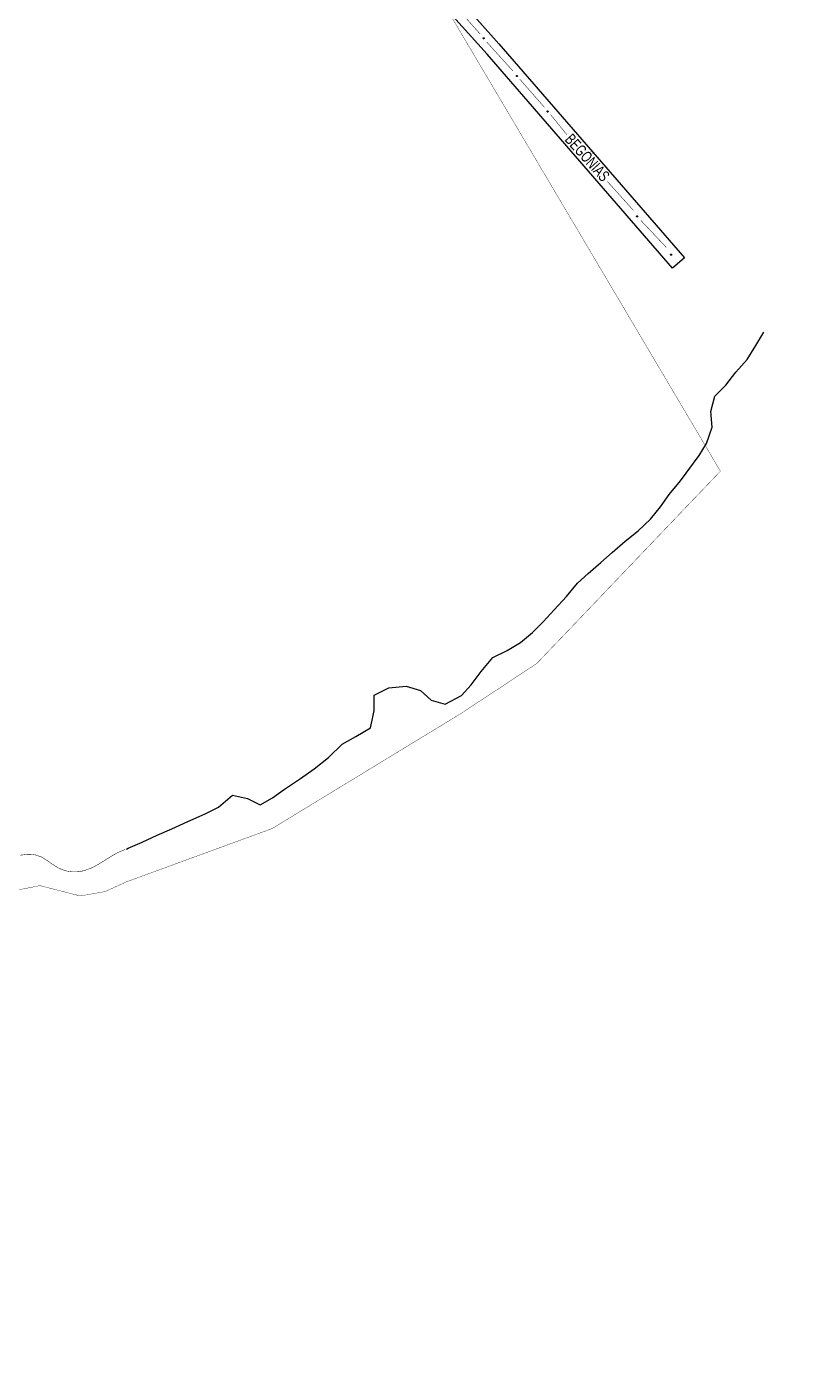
# Model space of a CAD drawing. Extents: x 201549 to 203722, y 4857623 to 4859778.
# Drawn here: x 203442.3 to 203722.3, y 4857622.9 to 4858104 of the extents above; entities that cross this region are included whole.
import ezdxf

# ---------------------------------------------------------------- set-up
doc = ezdxf.new("R2010")
doc.units = 0
doc.header["$LTSCALE"] = 1.5
doc.header["$MEASUREMENT"] = 0
for name, color, linetype in [('HD-CURSO-PERENE', 170, 'CONTINUOUS'), ('LM-LIM-SETOR-FISCAL', 7, 'CONTINUOUS'), ('SV-EIXO-RUA-N-PAV', 6, 'CONTINUOUS'), ('SV-RUA-NAO-PAV-S-GUIA-C-GUIA', 7, 'CONTINUOUS'), ('SV-TXT-RUA-N-PAV-S-GUIA-C-GUIA', 7, 'CONTINUOUS')]:
    doc.layers.add(name, color=color, linetype=linetype)
doc.styles.add('ARIAL', font='ARIAL.TTF')
doc.linetypes.add('Limite', pattern='A,20,-3,[130,ltypeshp.shx,S=6.35,R=0,X=0,Y=0],-3,20', length=46)

msp = doc.modelspace()

# ---------------------------------------------------------------- linework, layer by layer
at = {"layer": 'HD-CURSO-PERENE'}
for p, q in [((203702.976829, 4857990.076814), (203705.751542, 4857994.743153)), ((203699.854454, 4857985.008588), (203702.976829, 4857990.076814)), ((203695.830918, 4857980.486856), (203699.854454, 4857985.008588)), ((203692.157544, 4857975.816543), (203695.830918, 4857980.486856)), ((203688.230906, 4857971.945809), (203692.157544, 4857975.816543)), ((203686.858201, 4857966.384884), (203688.230906, 4857971.945809)), ((203687.282819, 4857960.831909), (203686.858201, 4857966.384884)), ((203685.312368, 4857954.968078), (203687.282819, 4857960.831909)), ((203682.63569, 4857950.702522), (203685.312368, 4857954.968078)), ((203679.013831, 4857945.682131), (203682.63569, 4857950.702522)), ((203675.936838, 4857941.614979), (203678.039559, 4857944.394343)), ((203678.039559, 4857944.394343), (203679.013831, 4857945.682131)), ((203671.914666, 4857936.792992), (203675.936838, 4857941.614979)), ((203668.789565, 4857932.325278), (203671.914666, 4857936.792992)), ((203665.215133, 4857927.855577), (203668.789565, 4857932.325278)), ((203660.889999, 4857923.782906), (203665.215133, 4857927.855577)), ((203651.589107, 4857915.984991), (203656.16387, 4857920.058767)), ((203656.16387, 4857920.058767), (203660.889999, 4857923.782906)), ((203647.461405, 4857912.41363), (203651.589107, 4857915.984991)), ((203643.035965, 4857908.440602), (203647.461405, 4857912.41363)), ((203635.184735, 4857900.248749), (203639.107056, 4857905.070295)), ((203639.107056, 4857905.070295), (203643.035965, 4857908.440602)), ((203630.812628, 4857895.525301), (203635.184735, 4857900.248749)), ((203626.887808, 4857891.254225), (203630.812628, 4857895.525301)), ((203623.111175, 4857887.334111), (203626.887808, 4857891.254225)), ((203618.783543, 4857883.811909), (203623.111175, 4857887.334111)), ((203608.922566, 4857878.413616), (203614.003626, 4857880.938276)), ((203614.003626, 4857880.938276), (203618.783543, 4857883.811909)), ((203604.75107, 4857873.490881), (203608.922566, 4857878.413616)), ((203601.178456, 4857868.620838), (203604.75107, 4857873.490881)), ((203566.446095, 4857864.964157), (203571.726631, 4857867.539742)), ((203571.726631, 4857867.539742), (203577.864535, 4857868.217459)), ((203577.864535, 4857868.217459), (203583.064072, 4857866.639057)), ((203583.064072, 4857866.639057), (203586.824169, 4857863.202671)), ((203597.700468, 4857864.902219), (203601.178456, 4857868.620838)), ((203566.521234, 4857859.409636), (203566.446095, 4857864.964157)), ((203586.824169, 4857863.202671), (203591.873476, 4857861.723692)), ((203591.873476, 4857861.723692), (203597.700468, 4857864.902219)), ((203565.200952, 4857853.298462), (203566.521234, 4857859.409636)), ((203559.872762, 4857850.222228), (203565.200952, 4857853.298462)), ((203550.121177, 4857842.722582), (203555.042693, 4857847.398417)), ((203555.042693, 4857847.398417), (203559.872762, 4857850.222228)), ((203545.047158, 4857838.646599), (203550.121177, 4857842.722582)), ((203540.120191, 4857835.17179), (203545.047158, 4857838.646599)), ((203534.445701, 4857831.393412), (203540.120191, 4857835.17179)), ((203510.859937, 4857824.883496), (203515.783271, 4857829.158989)), ((203515.783271, 4857829.158989), (203521.130541, 4857828.031634)), ((203521.130541, 4857828.031634), (203525.684225, 4857825.749764)), ((203525.684225, 4857825.749764), (203530.166404, 4857828.221731)), ((203530.166404, 4857828.221731), (203534.445701, 4857831.393412)), ((203506.077523, 4857822.560333), (203510.859937, 4857824.883496)), ((203494.169594, 4857817.152986), (203499.799155, 4857819.830202)), ((203499.799155, 4857819.830202), (203506.077523, 4857822.560333)), ((203483.456928, 4857812.401494), (203488.887468, 4857814.927699)), ((203488.887468, 4857814.927699), (203494.169594, 4857817.152986)), ((203477.859154, 4857809.946892), (203478.474129, 4857810.227575)), ((203478.474129, 4857810.227575), (203483.456928, 4857812.401494))]:
    msp.add_line(p, q, dxfattribs=at)
at = {"layer": 'HD-CURSO-PERENE', "const_width": 0.18}
msp.add_lwpolyline([(203439.851498, 4857807.731596), (203442.663963, 4857808.072292), (203444.194802, 4857808.004694), (203445.692464, 4857807.744168), (203447.433769, 4857807.137704), (203449.95979, 4857805.558103), (203451.173265, 4857804.658172), (203453.663499, 4857803.115729), (203455.056141, 4857802.520905), (203456.503329, 4857802.087284), (203457.988996, 4857801.830097), (203459.499557, 4857801.760043), (203461.007399, 4857801.869622), (203462.494212, 4857802.146032), (203464.984538, 4857802.990006), (203466.339142, 4857803.637906), (203467.655536, 4857804.366456), (203469.543547, 4857805.518195), (203470.812431, 4857806.321356), (203473.368188, 4857807.882824), (203474.806645, 4857808.664744), (203477.569504, 4857809.850255)], dxfattribs=at)
at = {"layer": 'LM-LIM-SETOR-FISCAL', "linetype": 'Limite', "ltscale": 0.1, "const_width": 0.13, "flags": 128}
msp.add_lwpolyline([(203690.260081, 4857945.070709), (203624.634323, 4857876.322086), (203597.483031, 4857858.402645), (203529.936951, 4857817.251163), (203477.865481, 4857798.204621), (203470.255508, 4857794.734503), (203461.352554, 4857793.163394), (203446.975153, 4857796.8587), (203434.268062, 4857794.37427), (203415.032253, 4857783.068658), (203402.126694, 4857778.711644), (203386.003618, 4857774.608536), (203366.6323, 4857771.115492), (203345.157893, 4857770.830854), (203324.568024, 4857761.841833), (203301.581821, 4857760.866899), (203281.417715, 4857748.511746), (203252.78859, 4857741.388472), (203232.306394, 4857736.754404), (203212.334562, 4857736.296293), (203164.13965, 4857735.679698), (203138.99187, 4857736.954266), (203129.680407, 4857738.01055), (203095.984474, 4857727.896851), (203076.140726, 4857727.494996), (203025.014879, 4857721.40905), (203013.097806, 4857722.309608), (202992.105773, 4857719.939497), (202979.44632, 4857721.489532), (202964.645261, 4857723.459119), (202953.753944, 4857723.719881), (202948.567743, 4857734.588869), (202940.56683, 4857731.445097), (202928.292667, 4857726.395284), (202921.586801, 4857725.262879), (202891.249062, 4857717.013101), (202861.035745, 4857717.951775), (202843.379163, 4857715.343702), (202826.226463, 4857711.657758), (202804.140432, 4857707.443751), (202790.771355, 4857705.517518), (202768.577753, 4857708.236936), (202742.152032, 4857707.156689), (202736.174828, 4857706.655519), (202713.938929, 4857709.927449), (202695.611231, 4857706.369079), (202673.258666, 4857705.478725), (202656.72527, 4857701.372747), (202629.28054, 4857702.0954), (202612.6653, 4857697.207584), (202591.913663, 4857697.17112), (202573.082963, 4857699.207561), (202562.981881, 4857701.348758), (202542.231335, 4857696.463209), (202527.692121, 4857697.497329), (202506.011184, 4857700.954059), (202495.762995, 4857701.67688), (202477.853417, 4857695.637221), (202451.601566, 4857695.14746), (202439.72292, 4857695.152163), (202414.832804, 4857702.264138), (202409.505623, 4857708.382417), (202404.550581, 4857702.764348), (202392.386131, 4857694.909473), (202374.402744, 4857694.375334), (202370.790504, 4857707.218853), (202367.880357, 4857708.81308), (202365.097896, 4857694.881213), (202346.982515, 4857685.19854), (202335.643949, 4857688.651167), (202326.525916, 4857697.119411), (202318.576754, 4857694.737974), (202307.818302, 4857689.468212), (202291.471974, 4857680.842357), (202275.589764, 4857677.708389), (202259.053519, 4857679.374097), (202243.073737, 4857672.961005), (202214.272961, 4857673.983007), (202196.235748, 4857671.160004), (202166.262371, 4857673.222085), (202137.067905, 4857668.508741), (202112.979693, 4857664.510834), (202063.331805, 4857653.140334), (202048.493217, 4857650.054933), (202035.091784, 4857651.969478), (202023.899221, 4857655.255238), (202010.52796, 4857651.884532), (201999.307441, 4857648.055643), (201981.197242, 4857645.667621), (201954.082742, 4857645.121141), (201945.697725, 4857640.894606), (201931.391917, 4857630.157612), (201908.026813, 4857622.950269), (201883.4729, 4857629.270611), (201877.508406, 4857642.469721), (201854.745798, 4857639.06854), (201839.350138, 4857636.086338), (201828.34266, 4857631.211106), (201818.072406, 4857630.661005), (201791.730674, 4857645.716636), (201783.325652, 4857653.738781), (201774.365733, 4857662.184936), (201765.573826, 4857663.836912), (201752.290529, 4857659.858284), (201735.04564, 4857660.887584), (201727.455562, 4857670.187429), (201720.531788, 4857683.341011), (201712.157613, 4857700.626833), (201694.727347, 4857720.897673), (201679.589184, 4857740.191677), (201657.32648, 4857767.233141), (201654.564139, 4857799.822595), (201653.168948, 4857816.601418), (201648.897983, 4857832.521318), (201641.426502, 4857850.868289), (201624.439538, 4857878.124504), (201609.705016, 4857904.118762), (201594.767048, 4857924.49684), (201579.688593, 4857946.624543), (201574.368593, 4857976.270242), (201571.408411, 4858003.505486), (201566.936517, 4858039.389321), (201564.764318, 4858078.72263), (201562.269694, 4858104.600839), (201551.757007, 4858133.952949), (201551.186373, 4858156.429924), (201549.119269, 4858170.401701), (201549.246745, 4858186.104627), (201554.678227, 4858203.249655), (201558.171305, 4858220.410541), (201560.177107, 4858236.514509), (201560.415055, 4858239.809246), (201559.788221, 4858242.511434), (201551.336892, 4858249.701553), (201552.157199, 4858261.553469), (201556.911984, 4858273.515997), (201560.097639, 4858284.875736), (201560.510399, 4858299.28515), (201557.624238, 4858311.705049), (201560.009833, 4858320.099542), (201561.981178, 4858326.691836), (201566.707313, 4858341.650918), (201582.546234, 4858358.27629), (201591.67817, 4858367.066748), (201615.096765, 4858382.768909), (201643.467678, 4858408.340795), (201662.426287, 4858428.461694), (201687.49864, 4858456.872452), (201695.711751, 4858480.503996), (201697.241213, 4858493.368461), (201708.122023, 4858512.454588), (201708.913728, 4858524.199447), (201718.579722, 4858544.463789), (201733.577492, 4858559.16074), (201748.497093, 4858572.745024), (201759.62483, 4858585.08596), (201772.517183, 4858599.8166), (201797.761054, 4858621.167174), (201813.769148, 4858629.66302), (201830.418521, 4858646.310562), (201849.011501, 4858664.504513), (201851.314022, 4858668.825445), (201857.549066, 4858681.544401), (201862.42871, 4858685.799557), (201865.966242, 4858689.749341), (201865.68234, 4858691.625443), (201857.763701, 4858695.442229), (201850.485155, 4858704.533181), (201847.54822, 4858723.831601), (201858.251257, 4858731.66627), (201858.92976, 4858736.348746), (201856.131935, 4858739.11135), (201855.153114, 4858759.016886), (201862.856619, 4858771.755825), (201872.56032, 4858788.598255), (201887.559021, 4858785.607288), (201894.924798, 4858786.689227), (201898.748315, 4858791.479933), (201901.748118, 4858797.019428), (201899.947285, 4858805.270061), (201902.159269, 4858816.15094), (201916.649053, 4858830.131738), (201922.681108, 4858839.197621), (201923.717945, 4858848.876055), (201927.12082, 4858860.1517), (201927.274817, 4858875.017476), (201925.508092, 4858896.764205), (201942.625428, 4858910.622255), (201947.555532, 4858919.314093), (201951.803836, 4858928.782451), (201954.266441, 4858935.163408), (201959.271015, 4858947.314055), (201964.479977, 4858959.592926), (201967.152407, 4858968.266465), (201964.55435, 4858976.487948), (201962.894294, 4858991.279376), (201964.900793, 4859004.827319), (201964.6517, 4859016.898797), (201965.696998, 4859030.808415), (201969.531889, 4859045.576569), (201975.75863, 4859052.20621), (201969.45004, 4859055.850905), (201965.009026, 4859070.898106), (201965.069362, 4859074.030336), (201963.476629, 4859075.991683), (201953.10009, 4859077.836379), (201942.441068, 4859084.073053), (201934.726475, 4859088.201758), (201918.16488, 4859094.012892), (201910.256895, 4859096.550971), (201893.421427, 4859107.28582), (201885.268901, 4859113.680363), (201864.45443, 4859121.529069), (201850.623658, 4859135.609088), (201846.963877, 4859146.620609), (201855.767516, 4859165.416404), (201875.347527, 4859164.308429), (201889.044993, 4859157.340855), (201904.349852, 4859149.80302), (201927.90161, 4859138.922585), (201938.715832, 4859134.958824), (201957.005609, 4859130.242277), (201977.026771, 4859120.820983), (201985.806231, 4859116.11566), (201991.168531, 4859121.52132), (201992.488353, 4859131.751117), (202001.404985, 4859144.188737), (202015.237277, 4859158.295848), (202027.695168, 4859169.318871), (202029.771608, 4859171.898113), (202033.776454, 4859179.091552), (202035.381378, 4859188.589823), (202041.175735, 4859202.289727), (202053.436878, 4859210.693244), (202063.459078, 4859216.99753), (202072.268869, 4859222.32438), (202115.036275, 4859252.473476), (202125.947129, 4859260.226968), (202138.444739, 4859271.495305), (202150.532591, 4859280.714854), (202161.391171, 4859291.368554), (202178.868205, 4859308.22401), (202191.586615, 4859321.29274), (202216.729868, 4859343.200113), (202238.66378, 4859364.13703), (202250.52502, 4859378.676083), (202258.974753, 4859394.377128), (202266.679718, 4859404.602088), (202275.065891, 4859412.387653), (202302.264215, 4859448.149551), (202318.584229, 4859468.798856), (202327.347328, 4859478.500068), (202334.691915, 4859489.468295), (202339.506578, 4859500.644952), (202345.514817, 4859507.599166), (202371.864321, 4859545.024292), (202393.198162, 4859572.010698), (202405.581673, 4859587.830346), (202410.327797, 4859597.458197), (202419.27763, 4859633.664342), (202416.989486, 4859654.974178), (202411.731424, 4859697.413521), (202412.757426, 4859719.590937), (202436.124438, 4859738.613146), (202462.873067, 4859753.35892), (202485.340162, 4859765.605573), (202495.831881, 4859771.875287), (202497.599834, 4859778.209393), (202518.345276, 4859756.508353), (202515.743454, 4859740.717238), (202514.723698, 4859716.086214), (202516.920095, 4859683.767801), (202522.647194, 4859658.696813), (202527.07528, 4859650.692195), (202529.970568, 4859644.731309), (202535.420521, 4859636.897001), (202545.468872, 4859621.994786), (202558.357019, 4859606.657609), (202585.8358, 4859573.559083), (202599.806104, 4859558.80064), (202612.899885, 4859544.220382), (202638.909787, 4859517.064978), (202649.659036, 4859507.002602), (202668.16042, 4859487.524508), (202676.088824, 4859478.493485), (202694.285339, 4859460.440182), (202710.86304, 4859442.826375), (202712.459386, 4859440.945228), (202729.879978, 4859422.216603), (202741.931615, 4859409.354739), (202746.608706, 4859404.490444), (202753.347688, 4859397.029427), (202761.114193, 4859388.430797), (202780.521657, 4859366.71292), (202787.470106, 4859359.175299), (202792.305962, 4859354.009726), (202805.952922, 4859338.966966), (202827.483001, 4859315.28388), (202860.2174, 4859279.107138), (202891.663582, 4859248.038398), (202903.615874, 4859235.095065), (202918.084292, 4859218.768396), (202940.542465, 4859195.291329), (202956.34755, 4859178.52201), (202968.266176, 4859165.295182), (202978.719379, 4859155.296466), (202993.717452, 4859134.390061), (203000.802797, 4859124.358547), (203012.351422, 4859108.484298), (203027.622616, 4859089.716281), (203037.680048, 4859069.601416), (203043.700341, 4859058.903498), (203054.3, 4859060.91), (203065.69, 4859063.18), (203071.14, 4859057.81), (203074.16, 4859054.84), (203084.88, 4859044.28), (203097.92, 4859031.43), (203104.75, 4859024.55), (203111.15, 4859018.12), (203119.81, 4859009.41), (203127.17, 4859002), (203135.63, 4858993.48), (203144.95, 4858984.1), (203153.42, 4858975.59), (203163.08, 4858965.86), (203173.19, 4858955.69), (203182.56, 4858946.25), (203191.76, 4858937.01), (203198.08, 4858930.3), (203204.43, 4858923.55), (203216.13, 4858910.9), (203222.97, 4858903.52), (203233.78, 4858891.83), (203245.73, 4858878.91), (203264.33, 4858858.8), (203273.98, 4858848.42), (203284.55, 4858837.04), (203303.21, 4858816.97), (203311.9, 4858807.61), (203329.84, 4858788.31), (203337.74, 4858779.49), (203353.23, 4858762.39), (203359.11, 4858755.91), (203364.48, 4858749.97), (203370.86, 4858742.93), (203380.58, 4858732.21), (203389.39, 4858722.58), (203398.64, 4858712.48), (203405.71, 4858704.76), (203410.16, 4858699.89), (203415.55, 4858694), (203420.33, 4858688.78), (203441.21, 4858665.98), (203450.56, 4858656.22), (203473.18, 4858631.13), (203477.89, 4858625.9), (203722.237123, 4858356.395713), (203690.000636, 4858326.668344), (203710.985762, 4858303.396246), (203696.285447, 4858225.222295), (203632.07909, 4858167.69374), (203616.580022, 4858183.192808), (203573.182632, 4858142.895231)], close=True, dxfattribs=at)
at = {"layer": 'SV-EIXO-RUA-N-PAV', "const_width": 0.18}
for points in [[(203604.365519, 4858101.402255), (203594.239834, 4858112.7973)], [(203616.076837, 4858088.18992), (203606.718677, 4858098.553492)], [(203627.354432, 4858075.195495), (203618.5013, 4858085.269939)], [(203635.340892, 4858065.438483), (203629.564972, 4858072.560387)], [(203659.127863, 4858038.358047), (203649.857858, 4858048.684812)], [(203670.935247, 4858025.100581), (203661.766248, 4858034.797095)]]:
    msp.add_lwpolyline(points, dxfattribs=at)
at = {"layer": 'SV-EIXO-RUA-N-PAV'}
for points in [[(203605.627499, 4858100.101754), (203605.676405, 4858100.101328), (203605.718351, 4858100.09096), (203605.750847, 4858100.072244), (203605.77525, 4858100.048217), (203605.797447, 4858100.020825), (203605.813733, 4858099.98827), (203605.823806, 4858099.948134), (203605.823722, 4858099.899071), (203605.810278, 4858099.8568), (203605.793633, 4858099.82396), (203605.770044, 4858099.797071), (203605.743073, 4858099.775953), (203605.708697, 4858099.760154), (203605.667924, 4858099.750344), (203605.618591, 4858099.751622), (203605.577538, 4858099.762068), (203605.546582, 4858099.780997), (203605.5197, 4858099.804882), (203605.497374, 4858099.833119), (203605.481571, 4858099.865168), (203605.471768, 4858099.906238), (203605.473675, 4858099.954913), (203605.483626, 4858099.995977), (203605.502115, 4858100.027191), (203605.526226, 4858100.053127), (203605.553429, 4858100.075724), (203605.585473, 4858100.093458), (203605.627499, 4858100.101754)], [(203617.464565, 4858086.57013), (203617.513471, 4858086.569704), (203617.555417, 4858086.559336), (203617.587913, 4858086.54062), (203617.612316, 4858086.516593), (203617.634513, 4858086.489201), (203617.650799, 4858086.456646), (203617.660872, 4858086.41651), (203617.660788, 4858086.367447), (203617.647344, 4858086.325176), (203617.630699, 4858086.292336), (203617.60711, 4858086.265447), (203617.580139, 4858086.244329), (203617.545763, 4858086.22853), (203617.50499, 4858086.21872), (203617.455657, 4858086.219998), (203617.414604, 4858086.230444), (203617.383648, 4858086.249373), (203617.356766, 4858086.273258), (203617.33444, 4858086.301495), (203617.318637, 4858086.333544), (203617.308834, 4858086.374614), (203617.310741, 4858086.423289), (203617.320692, 4858086.464353), (203617.339181, 4858086.495567), (203617.363292, 4858086.521503), (203617.390495, 4858086.5441), (203617.422539, 4858086.561834), (203617.464565, 4858086.57013)], [(203628.445941, 4858073.893137), (203628.494847, 4858073.892711), (203628.536793, 4858073.882343), (203628.569289, 4858073.863627), (203628.593692, 4858073.8396), (203628.615889, 4858073.812208), (203628.632175, 4858073.779653), (203628.642248, 4858073.739517), (203628.642164, 4858073.690454), (203628.62872, 4858073.648183), (203628.612075, 4858073.615343), (203628.588486, 4858073.588454), (203628.561515, 4858073.567336), (203628.527139, 4858073.551537), (203628.486366, 4858073.541727), (203628.437033, 4858073.543005), (203628.39598, 4858073.553451), (203628.365024, 4858073.57238), (203628.338142, 4858073.596265), (203628.315816, 4858073.624502), (203628.300013, 4858073.656551), (203628.29021, 4858073.697621), (203628.292117, 4858073.746296), (203628.302068, 4858073.78736), (203628.320557, 4858073.818574), (203628.344668, 4858073.84451), (203628.371871, 4858073.867107), (203628.403915, 4858073.884841), (203628.445941, 4858073.893137)], [(203660.463083, 4858036.360703), (203660.511989, 4858036.360277), (203660.553935, 4858036.349909), (203660.586431, 4858036.331193), (203660.610834, 4858036.307166), (203660.633031, 4858036.279774), (203660.649317, 4858036.247219), (203660.65939, 4858036.207083), (203660.659306, 4858036.15802), (203660.645862, 4858036.115749), (203660.629217, 4858036.082909), (203660.605628, 4858036.05602), (203660.578657, 4858036.034902), (203660.544281, 4858036.019103), (203660.503508, 4858036.009293), (203660.454175, 4858036.010571), (203660.413122, 4858036.021017), (203660.382166, 4858036.039946), (203660.355284, 4858036.063831), (203660.332958, 4858036.092068), (203660.317155, 4858036.124117), (203660.307352, 4858036.165187), (203660.309259, 4858036.213862), (203660.31921, 4858036.254926), (203660.337699, 4858036.28614), (203660.36181, 4858036.312076), (203660.389013, 4858036.334673), (203660.421057, 4858036.352407), (203660.463083, 4858036.360703)], [(203672.585386, 4858022.686637), (203672.634292, 4858022.686211), (203672.676238, 4858022.675843), (203672.708734, 4858022.657127), (203672.733137, 4858022.6331), (203672.755334, 4858022.605708), (203672.77162, 4858022.573153), (203672.781693, 4858022.533017), (203672.781609, 4858022.483954), (203672.768165, 4858022.441683), (203672.75152, 4858022.408843), (203672.727931, 4858022.381954), (203672.70096, 4858022.360836), (203672.666584, 4858022.345037), (203672.625811, 4858022.335227), (203672.576478, 4858022.336505), (203672.535425, 4858022.346951), (203672.504469, 4858022.36588), (203672.477587, 4858022.389765), (203672.455261, 4858022.418002), (203672.439458, 4858022.450051), (203672.429655, 4858022.491121), (203672.431562, 4858022.539796), (203672.441513, 4858022.58086), (203672.460002, 4858022.612074), (203672.484113, 4858022.63801), (203672.511316, 4858022.660607), (203672.54336, 4858022.678341), (203672.585386, 4858022.686637)]]:
    msp.add_lwpolyline(points, close=True, dxfattribs=at)
for points in [[(203605.471768, 4858099.906238), (203605.667924, 4858099.750344)], [(203605.473675, 4858099.954913), (203605.708697, 4858099.760154)], [(203605.47648, 4858099.928856), (203605.685838, 4858099.757097)], [(203605.479425, 4858099.973184), (203605.721859, 4858099.770749)], [(203605.481571, 4858099.865168), (203605.618591, 4858099.751622)], [(203605.482194, 4858099.883365), (203605.637563, 4858099.756272)], [(203605.483626, 4858099.995977), (203605.743073, 4858099.775953)], [(203605.49293, 4858099.846444), (203605.593279, 4858099.761147)], [(203605.494711, 4858100.008543), (203605.754111, 4858099.788348)], [(203605.497374, 4858099.833119), (203605.577538, 4858099.762068)], [(203605.502115, 4858100.027191), (203605.770044, 4858099.797071)], [(203605.515653, 4858100.037982), (203605.778734, 4858099.809982)], [(203605.526226, 4858100.053127), (203605.793633, 4858099.82396)], [(203605.543236, 4858100.062444), (203605.799808, 4858099.845209)], [(203605.553429, 4858100.075724), (203605.810278, 4858099.8568)], [(203605.572616, 4858100.081073), (203605.814152, 4858099.881555)], [(203605.585473, 4858100.093458), (203605.823722, 4858099.899071)], [(203605.605766, 4858100.095756), (203605.819969, 4858099.924852)], [(203605.627499, 4858100.101754), (203605.823806, 4858099.948134)], [(203605.654129, 4858100.100439), (203605.813357, 4858099.973259)], [(203605.676405, 4858100.101328), (203605.813733, 4858099.98827)], [(203605.700342, 4858100.095521), (203605.798762, 4858100.010267)], [(203605.718351, 4858100.09096), (203605.797447, 4858100.020825)], [(203617.308834, 4858086.374614), (203617.50499, 4858086.21872)], [(203617.310741, 4858086.423289), (203617.545763, 4858086.22853)], [(203617.313546, 4858086.397232), (203617.522904, 4858086.225473)], [(203617.316491, 4858086.44156), (203617.558925, 4858086.239125)], [(203617.318637, 4858086.333544), (203617.455657, 4858086.219998)], [(203617.31926, 4858086.351741), (203617.474629, 4858086.224648)], [(203617.320692, 4858086.464353), (203617.580139, 4858086.244329)], [(203617.329996, 4858086.31482), (203617.430345, 4858086.229523)], [(203617.331777, 4858086.476919), (203617.591177, 4858086.256724)], [(203617.33444, 4858086.301495), (203617.414604, 4858086.230444)], [(203617.339181, 4858086.495567), (203617.60711, 4858086.265447)], [(203617.352719, 4858086.506358), (203617.6158, 4858086.278358)], [(203617.363292, 4858086.521503), (203617.630699, 4858086.292336)], [(203617.380302, 4858086.53082), (203617.636874, 4858086.313585)], [(203617.390495, 4858086.5441), (203617.647344, 4858086.325176)], [(203617.409682, 4858086.549449), (203617.651218, 4858086.349931)], [(203617.422539, 4858086.561834), (203617.660788, 4858086.367447)], [(203617.442832, 4858086.564132), (203617.657035, 4858086.393228)], [(203617.464565, 4858086.57013), (203617.660872, 4858086.41651)], [(203617.491195, 4858086.568815), (203617.650423, 4858086.441635)], [(203617.513471, 4858086.569704), (203617.650799, 4858086.456646)], [(203617.537408, 4858086.563897), (203617.635828, 4858086.478643)], [(203617.555417, 4858086.559336), (203617.634513, 4858086.489201)], [(203628.29021, 4858073.697621), (203628.486366, 4858073.541727)], [(203628.292117, 4858073.746296), (203628.527139, 4858073.551537)], [(203628.294922, 4858073.720239), (203628.50428, 4858073.54848)], [(203628.297867, 4858073.764567), (203628.540301, 4858073.562132)], [(203628.300013, 4858073.656551), (203628.437033, 4858073.543005)], [(203628.300636, 4858073.674748), (203628.456005, 4858073.547655)], [(203628.302068, 4858073.78736), (203628.561515, 4858073.567336)], [(203628.311372, 4858073.637827), (203628.411721, 4858073.55253)], [(203628.313153, 4858073.799926), (203628.572553, 4858073.579731)], [(203628.315816, 4858073.624502), (203628.39598, 4858073.553451)], [(203628.320557, 4858073.818574), (203628.588486, 4858073.588454)], [(203628.334095, 4858073.829365), (203628.597176, 4858073.601365)], [(203628.344668, 4858073.84451), (203628.612075, 4858073.615343)], [(203628.361678, 4858073.853827), (203628.61825, 4858073.636592)], [(203628.371871, 4858073.867107), (203628.62872, 4858073.648183)], [(203628.391058, 4858073.872456), (203628.632594, 4858073.672938)], [(203628.403915, 4858073.884841), (203628.642164, 4858073.690454)], [(203628.424208, 4858073.887139), (203628.638411, 4858073.716235)], [(203628.445941, 4858073.893137), (203628.642248, 4858073.739517)], [(203628.472571, 4858073.891822), (203628.631799, 4858073.764642)], [(203628.494847, 4858073.892711), (203628.632175, 4858073.779653)], [(203628.518784, 4858073.886904), (203628.617204, 4858073.80165)], [(203628.536793, 4858073.882343), (203628.615889, 4858073.812208)], [(203660.307352, 4858036.165187), (203660.503508, 4858036.009293)], [(203660.309259, 4858036.213862), (203660.544281, 4858036.019103)], [(203660.312064, 4858036.187805), (203660.521422, 4858036.016046)], [(203660.315009, 4858036.232133), (203660.557443, 4858036.029698)], [(203660.317155, 4858036.124117), (203660.454175, 4858036.010571)], [(203660.317778, 4858036.142314), (203660.473147, 4858036.015221)], [(203660.31921, 4858036.254926), (203660.578657, 4858036.034902)], [(203660.328514, 4858036.105393), (203660.428863, 4858036.020096)], [(203660.330295, 4858036.267492), (203660.589695, 4858036.047297)], [(203660.332958, 4858036.092068), (203660.413122, 4858036.021017)], [(203660.337699, 4858036.28614), (203660.605628, 4858036.05602)], [(203660.351237, 4858036.296931), (203660.614318, 4858036.068931)], [(203660.36181, 4858036.312076), (203660.629217, 4858036.082909)], [(203660.37882, 4858036.321393), (203660.635392, 4858036.104158)], [(203660.389013, 4858036.334673), (203660.645862, 4858036.115749)], [(203660.4082, 4858036.340022), (203660.649736, 4858036.140504)], [(203660.421057, 4858036.352407), (203660.659306, 4858036.15802)], [(203660.44135, 4858036.354705), (203660.655553, 4858036.183801)], [(203660.463083, 4858036.360703), (203660.65939, 4858036.207083)], [(203660.489713, 4858036.359388), (203660.648941, 4858036.232208)], [(203660.511989, 4858036.360277), (203660.649317, 4858036.247219)], [(203660.535926, 4858036.35447), (203660.634346, 4858036.269216)], [(203660.553935, 4858036.349909), (203660.633031, 4858036.279774)], [(203672.429655, 4858022.491121), (203672.625811, 4858022.335227)], [(203672.431562, 4858022.539796), (203672.666584, 4858022.345037)], [(203672.434367, 4858022.513739), (203672.643725, 4858022.34198)], [(203672.437312, 4858022.558067), (203672.679746, 4858022.355632)], [(203672.439458, 4858022.450051), (203672.576478, 4858022.336505)], [(203672.440081, 4858022.468248), (203672.59545, 4858022.341155)], [(203672.441513, 4858022.58086), (203672.70096, 4858022.360836)], [(203672.450817, 4858022.431327), (203672.551166, 4858022.34603)], [(203672.452598, 4858022.593426), (203672.711998, 4858022.373231)], [(203672.455261, 4858022.418002), (203672.535425, 4858022.346951)], [(203672.460002, 4858022.612074), (203672.727931, 4858022.381954)], [(203672.47354, 4858022.622865), (203672.736621, 4858022.394865)], [(203672.484113, 4858022.63801), (203672.75152, 4858022.408843)], [(203672.501123, 4858022.647327), (203672.757695, 4858022.430092)], [(203672.511316, 4858022.660607), (203672.768165, 4858022.441683)], [(203672.530503, 4858022.665956), (203672.772039, 4858022.466438)], [(203672.54336, 4858022.678341), (203672.781609, 4858022.483954)], [(203672.563653, 4858022.680639), (203672.777856, 4858022.509735)], [(203672.585386, 4858022.686637), (203672.781693, 4858022.533017)], [(203672.612016, 4858022.685322), (203672.771244, 4858022.558142)], [(203672.634292, 4858022.686211), (203672.77162, 4858022.573153)], [(203672.658229, 4858022.680404), (203672.756649, 4858022.59515)], [(203672.676238, 4858022.675843), (203672.755334, 4858022.605708)]]:
    msp.add_lwpolyline(points, dxfattribs=at)
at = {"layer": 'SV-RUA-NAO-PAV-S-GUIA-C-GUIA'}
msp.add_lwpolyline([(203573.226368, 4858140.418056), (203611.076337, 4858097.890524), (203677.363631, 4858021.373785), (203673.144996, 4858017.719135), (203606.894685, 4858094.193184), (203573.333907, 4858131.384789)], dxfattribs=at)

# ---------------------------------------------------------------- texts
at = {"layer": 'SV-TXT-RUA-N-PAV-S-GUIA-C-GUIA', "style": 'ARIAL', "width": 0.7}
msp.add_text('BEGÔNIAS', height=4, rotation=312, dxfattribs=at).set_placement((203634.368964, 4858063.470674))

doc.saveas('drawing.dxf')
